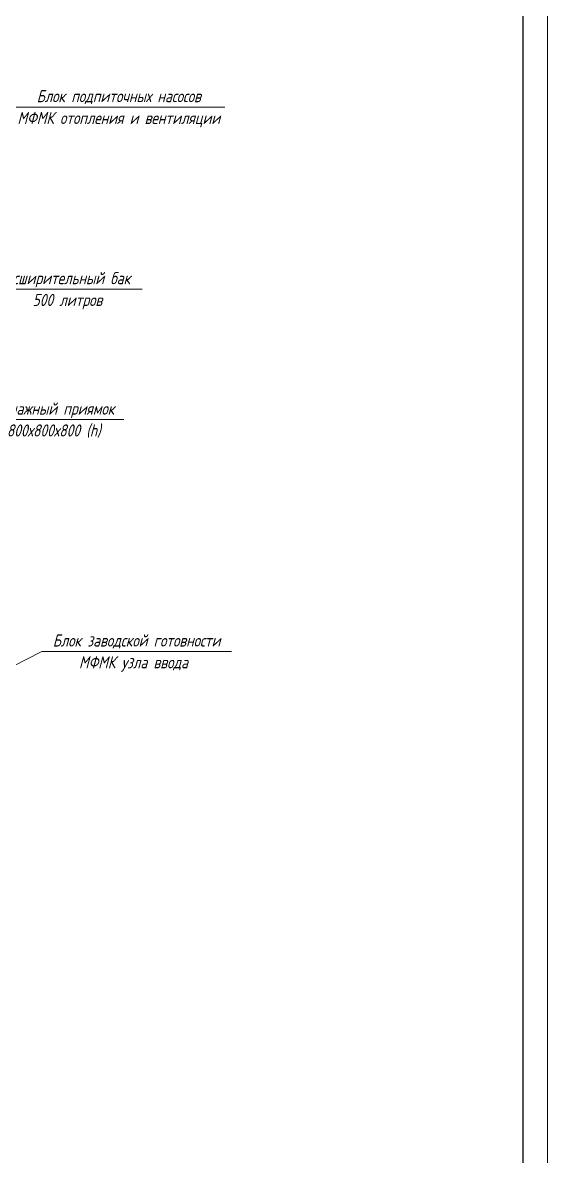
# Model space of a CAD drawing. Header units: millimetres. Extents: x -8689834 to 9419935, y 0 to 233063.
# Drawn here: x -415212 to -409799, y 213994 to 225687 of the extents above; entities that cross this region are included whole.
import ezdxf
from ezdxf.enums import TextEntityAlignment as Align

# ---------------------------------------------------------------- set-up
doc = ezdxf.new("R2010")
doc.units = ezdxf.units.MM
doc.header["$MEASUREMENT"] = 0
doc.layers.get('0').update_dxf_attribs({"color": 250, "lineweight": 9})
doc.layers.add('0 Текст штампов', color=7, linetype='Continuous', lineweight=15)
doc.styles.add('МОЭК-Проект', font='', dxfattribs={"oblique": 15})
doc.styles.get('МОЭК-Проект').set_extended_font_data('GOST_type_A')

# ---------------------------------------------------------------- blocks, each defined once
blk = doc.blocks.new('*U1719')
at = {"color": 7, "true_color": 0xffffff}
blk.add_wipeout([(-33.01, 122.23), (4.11, 122.23), (4.11, 125.73), (-33.01, 125.73)], dxfattribs=at)
blk.add_line((-104.86, 85.63), (-34.01, 121.73))
at = {"style": 'МОЭК-Проект', "oblique": 15}
blk.add_text('Блок заводской готовности', height=2.5, dxfattribs=at).set_placement((-14.45, 122.73), align=Align.CENTER)
at = {"color": 7, "true_color": 0xffffff}
blk.add_wipeout([(-26.81, 117.73), (-2.09, 117.73), (-2.09, 121.23), (-26.81, 121.23)], dxfattribs=at)
blk.add_line((-34.01, 121.73), (5.11, 121.73))
at = {"style": 'МОЭК-Проект', "oblique": 15}
blk.add_text('МФМК узла ввода ', height=2.5, dxfattribs=at).set_placement((-14.45, 120.73), align=Align.TOP_CENTER)
blk = doc.blocks.new('*U1720')
at = {"color": 7, "true_color": 0xffffff}
blk.add_wipeout([(-45.05, 170.06), (-18.04, 170.06), (-18.04, 173.56), (-45.05, 173.56)], dxfattribs=at)
blk.add_line((-94.29, 152.31), (-46.05, 169.56))
at = {"style": 'МОЭК-Проект', "oblique": 15}
blk.add_text('Дренажный приямок ', height=2.5, dxfattribs=at).set_placement((-31.54, 170.56), align=Align.CENTER)
at = {"color": 7, "true_color": 0xffffff}
blk.add_wipeout([(-42.66, 165.56), (-20.43, 165.56), (-20.43, 169.06), (-42.66, 169.06)], dxfattribs=at)
blk.add_line((-46.05, 169.56), (-17.04, 169.56))
at = {"style": 'МОЭК-Проект', "oblique": 15}
blk.add_text('800х800х800 (h)', height=2.5, dxfattribs=at).set_placement((-31.54, 168.56), align=Align.TOP_CENTER)
blk = doc.blocks.new('*U1722')
at = {"color": 7, "true_color": 0xffffff}
blk.add_wipeout([(-43.12, 196.98), (-14.32, 196.98), (-14.32, 200.48), (-43.12, 200.48)], dxfattribs=at)
blk.add_line((-99.35, 177.03), (-44.12, 196.48))
at = {"style": 'МОЭК-Проект', "oblique": 15}
blk.add_text('Расширительный бак ', height=2.5, dxfattribs=at).set_placement((-28.72, 197.48), align=Align.CENTER)
at = {"color": 7, "true_color": 0xffffff}
blk.add_wipeout([(-36.62, 192.48), (-20.83, 192.48), (-20.83, 195.98), (-36.62, 195.98)], dxfattribs=at)
blk.add_line((-44.12, 196.48), (-13.32, 196.48))
at = {"style": 'МОЭК-Проект', "oblique": 15}
blk.add_text('500 литров', height=2.5, dxfattribs=at).set_placement((-28.72, 195.48), align=Align.TOP_CENTER)
blk = doc.blocks.new('*U1727')
at = {"layer": '0 Текст штампов'}
blk.add_line((70.31, -195.06), (70.31, 398.94), dxfattribs=at)
at = {"layer": '0 Текст штампов', "lineweight": 30}
blk.add_line((65.31, -190.06), (65.31, 393.94), dxfattribs=at)
blk = doc.blocks.new('*U1884')
at = {"color": 7, "true_color": 0xffffff}
blk.add_wipeout([(-35.83, 234.53), (-0.41, 234.53), (-0.41, 238.03), (-35.83, 238.03)], dxfattribs=at)
at = {"style": 'МОЭК-Проект', "oblique": 15}
blk.add_text('Блок подпиточных насосов', height=2.5, dxfattribs=at).set_placement((-18.12, 235.03), align=Align.CENTER)
at = {"color": 7, "true_color": 0xffffff}
blk.add_wipeout([(-39.02, 230.03), (2.78, 230.03), (2.78, 233.53), (-39.02, 233.53)], dxfattribs=at)
for p, q in [((-138.76, 190.49), (-40.02, 234.03)), ((-40.02, 234.03), (3.78, 234.03))]:
    blk.add_line(p, q)
at = {"style": 'МОЭК-Проект', "oblique": 15}
blk.add_text('МФМК отопления и вентиляции', height=2.5, dxfattribs=at).set_placement((-18.12, 233.03), align=Align.TOP_CENTER)

msp = doc.modelspace()

# ---------------------------------------------------------------- block references
at = {"xscale": 50, "yscale": 50, "zscale": 50}
for name in ['*U1722', '*U1720', '*U1719']:
    msp.add_blockref(name, (-413314.257, 213115.736), dxfattribs=at)

# ---------------------------------------------------------------- next in the draw order: block references
at = {"layer": '0 Текст штампов', "xscale": 50, "yscale": 50, "zscale": 50}
msp.add_blockref('*U1727', (-413314.257, 213115.736), dxfattribs=at)

# ---------------------------------------------------------------- next in the draw order: block references
at = {"xscale": 50, "yscale": 50, "zscale": 50}
msp.add_blockref('*U1884', (-413314.257, 213115.736), dxfattribs=at)

doc.saveas('drawing.dxf')
